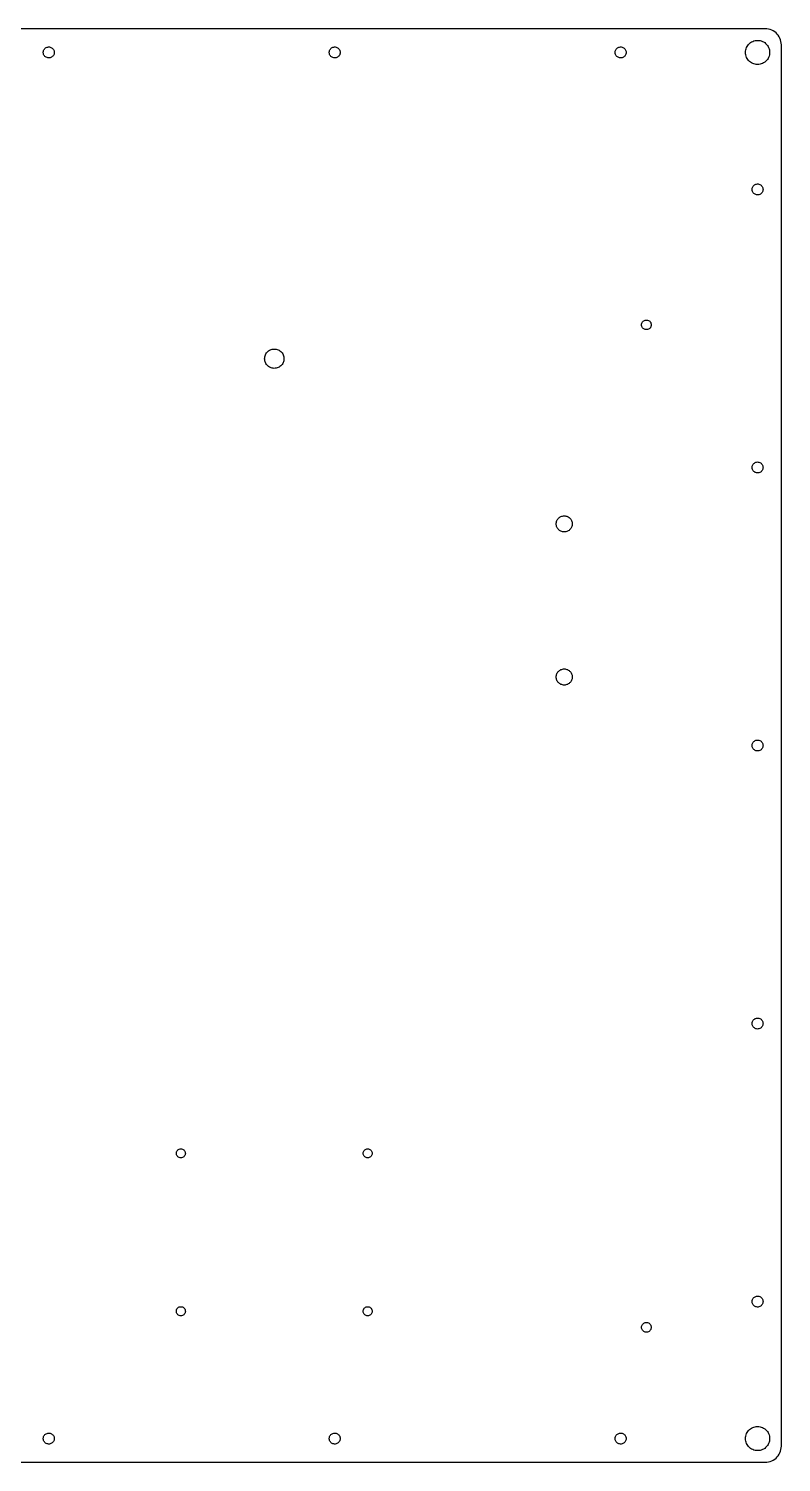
# Model space of a CAD drawing. Header units: metres. Extents: x -227 to 227, y -222 to 222.
# Drawn here: x -6.2 to 227.4, y -222.4 to 222.4 of the extents above; entities that cross this region are included whole.
import ezdxf

# ---------------------------------------------------------------- set-up
doc = ezdxf.new("R2010")
doc.units = ezdxf.units.M

msp = doc.modelspace()

# ---------------------------------------------------------------- linework, layer by layer
for p, q in [((222.375, 222.375), (-222.375, 222.375)), ((222.898, 222.348), (222.375, 222.375)), ((217.491, 217.787), (217.796, 218.034)), ((217.796, 218.034), (218.125, 218.248)), ((218.125, 218.248), (218.475, 218.426)), ((218.475, 218.426), (218.841, 218.566)), ((218.841, 218.566), (219.22, 218.668)), ((219.22, 218.668), (219.608, 218.729)), ((219.608, 218.729), (220, 218.75)), ((220, 218.75), (220.392, 218.729)), ((220.392, 218.729), (220.78, 218.668)), ((220.78, 218.668), (221.159, 218.566)), ((221.159, 218.566), (221.525, 218.426)), ((221.525, 218.426), (221.875, 218.248)), ((221.875, 218.248), (222.204, 218.034)), ((222.204, 218.034), (222.509, 217.787)), ((223.415, 222.266), (222.898, 222.348)), ((223.92, 222.13), (223.415, 222.266)), ((224.409, 221.943), (223.92, 222.13)), ((224.875, 221.705), (224.409, 221.943)), ((225.314, 221.42), (224.875, 221.705)), ((225.721, 221.091), (225.314, 221.42)), ((226.091, 220.721), (225.721, 221.091)), ((226.42, 220.314), (226.091, 220.721)), ((226.705, 219.875), (226.42, 220.314)), ((226.943, 219.409), (226.705, 219.875)), ((227.13, 218.92), (226.943, 219.409)), ((227.266, 218.415), (227.13, 218.92)), ((227.348, 217.898), (227.266, 218.415)), ((-1.69545, 215.124), (-1.65932, 215.37)), ((-1.69545, 214.876), (-1.69545, 215.124)), ((-1.65932, 214.63), (-1.69545, 214.876)), ((-1.65932, 215.37), (-1.58781, 215.607)), ((-1.58781, 214.393), (-1.65932, 214.63)), ((-1.58781, 215.607), (-1.48248, 215.832)), ((-1.48248, 214.168), (-1.58781, 214.393)), ((-1.48248, 215.832), (-1.34554, 216.039)), ((-1.34554, 213.961), (-1.48248, 214.168)), ((-1.34554, 216.039), (-1.17992, 216.224)), ((-1.17992, 213.776), (-1.34554, 213.961)), ((-1.17992, 216.224), (-0.989151, 216.383)), ((-0.989151, 213.617), (-1.17992, 213.776)), ((-0.989151, 216.383), (-0.777298, 216.512)), ((-0.777298, 213.488), (-0.989151, 213.617)), ((-0.777298, 216.512), (-0.548889, 216.609)), ((-0.548889, 213.391), (-0.777298, 213.488)), ((-0.548889, 216.609), (-0.308777, 216.672)), ((-0.308777, 216.672), (-0.062073, 216.699)), ((-0.062073, 216.699), (0.185928, 216.69)), ((0.185928, 216.69), (0.429977, 216.645)), ((0.429977, 216.645), (0.664871, 216.565)), ((0.664871, 216.565), (0.88559, 216.451)), ((0.88559, 213.549), (0.664871, 213.435)), ((0.88559, 216.451), (1.08743, 216.307)), ((1.08743, 213.693), (0.88559, 213.549)), ((1.08743, 216.307), (1.2661, 216.134)), ((1.2661, 213.866), (1.08743, 213.693)), ((1.2661, 216.134), (1.41779, 215.938)), ((1.41779, 214.062), (1.2661, 213.866)), ((1.41779, 215.938), (1.53926, 215.722)), ((1.53926, 214.278), (1.41779, 214.062)), ((1.53926, 215.722), (1.62791, 215.49)), ((1.62791, 214.51), (1.53926, 214.278)), ((1.62791, 215.49), (1.68187, 215.248)), ((1.68187, 214.752), (1.62791, 214.51)), ((1.68187, 215.248), (1.7, 215)), ((1.7, 215), (1.68187, 214.752)), ((87.0545, 215.124), (87.0907, 215.37)), ((87.0545, 214.876), (87.0545, 215.124)), ((87.0907, 214.63), (87.0545, 214.876)), ((87.0907, 215.37), (87.1622, 215.607)), ((87.1622, 214.393), (87.0907, 214.63)), ((87.1622, 215.607), (87.2675, 215.832)), ((87.2675, 214.168), (87.1622, 214.393)), ((87.2675, 215.832), (87.4044, 216.039)), ((87.4044, 213.961), (87.2675, 214.168)), ((87.4044, 216.039), (87.5701, 216.224)), ((87.5701, 213.776), (87.4044, 213.961)), ((87.5701, 216.224), (87.7608, 216.383)), ((87.7608, 213.617), (87.5701, 213.776)), ((87.7608, 216.383), (87.9727, 216.512)), ((87.9727, 213.488), (87.7608, 213.617)), ((87.9727, 216.512), (88.2011, 216.609)), ((88.2011, 213.391), (87.9727, 213.488)), ((88.2011, 216.609), (88.4412, 216.672)), ((88.4412, 216.672), (88.6879, 216.699)), ((88.6879, 216.699), (88.9359, 216.69)), ((88.9359, 216.69), (89.18, 216.645)), ((89.18, 216.645), (89.4149, 216.565)), ((89.4149, 216.565), (89.6356, 216.451)), ((89.6356, 213.549), (89.4149, 213.435)), ((89.6356, 216.451), (89.8374, 216.307)), ((89.8374, 213.693), (89.6356, 213.549)), ((89.8374, 216.307), (90.0161, 216.134)), ((90.0161, 213.866), (89.8374, 213.693)), ((90.0161, 216.134), (90.1678, 215.938)), ((90.1678, 214.062), (90.0161, 213.866)), ((90.1678, 215.938), (90.2893, 215.722)), ((90.2893, 214.278), (90.1678, 214.062)), ((90.2893, 215.722), (90.3779, 215.49)), ((90.3779, 214.51), (90.2893, 214.278)), ((90.3779, 215.49), (90.4319, 215.248)), ((90.4319, 214.752), (90.3779, 214.51)), ((90.4319, 215.248), (90.45, 215)), ((90.45, 215), (90.4319, 214.752)), ((175.805, 215.124), (175.841, 215.37)), ((175.805, 214.876), (175.805, 215.124)), ((175.841, 214.63), (175.805, 214.876)), ((175.841, 215.37), (175.912, 215.607)), ((175.912, 214.393), (175.841, 214.63)), ((175.912, 215.607), (176.018, 215.832)), ((176.018, 214.168), (175.912, 214.393)), ((176.018, 215.832), (176.154, 216.039)), ((176.154, 213.961), (176.018, 214.168)), ((176.154, 216.039), (176.32, 216.224)), ((176.32, 213.776), (176.154, 213.961)), ((176.32, 216.224), (176.511, 216.383)), ((176.511, 213.617), (176.32, 213.776)), ((176.511, 216.383), (176.723, 216.512)), ((176.723, 213.488), (176.511, 213.617)), ((176.723, 216.512), (176.951, 216.609)), ((176.951, 213.391), (176.723, 213.488)), ((176.951, 216.609), (177.191, 216.672)), ((177.191, 216.672), (177.438, 216.699)), ((177.438, 216.699), (177.686, 216.69)), ((177.686, 216.69), (177.93, 216.645)), ((177.93, 216.645), (178.165, 216.565)), ((178.165, 216.565), (178.386, 216.451)), ((178.386, 213.549), (178.165, 213.435)), ((178.386, 216.451), (178.587, 216.307)), ((178.587, 213.693), (178.386, 213.549)), ((178.587, 216.307), (178.766, 216.134)), ((178.766, 213.866), (178.587, 213.693)), ((178.766, 216.134), (178.918, 215.938)), ((178.918, 214.062), (178.766, 213.866)), ((178.918, 215.938), (179.039, 215.722)), ((179.039, 214.278), (178.918, 214.062)), ((179.039, 215.722), (179.128, 215.49)), ((179.128, 214.51), (179.039, 214.278)), ((179.128, 215.49), (179.182, 215.248)), ((179.182, 214.752), (179.128, 214.51)), ((179.182, 215.248), (179.2, 215)), ((179.2, 215), (179.182, 214.752)), ((216.25, 215), (216.271, 215.392)), ((216.271, 214.608), (216.25, 215)), ((216.271, 215.392), (216.332, 215.78)), ((216.332, 214.22), (216.271, 214.608)), ((216.332, 215.78), (216.434, 216.159)), ((216.434, 213.841), (216.332, 214.22)), ((216.434, 216.159), (216.574, 216.525)), ((216.574, 213.475), (216.434, 213.841)), ((216.574, 216.525), (216.752, 216.875)), ((216.752, 216.875), (216.966, 217.204)), ((216.966, 217.204), (217.213, 217.509)), ((217.213, 217.509), (217.491, 217.787)), ((222.509, 217.787), (222.787, 217.509)), ((222.787, 217.509), (223.034, 217.204)), ((223.034, 217.204), (223.248, 216.875)), ((223.248, 216.875), (223.426, 216.525)), ((223.426, 216.525), (223.566, 216.159)), ((223.566, 213.841), (223.426, 213.475)), ((223.566, 216.159), (223.668, 215.78)), ((223.668, 214.22), (223.566, 213.841)), ((223.668, 215.78), (223.729, 215.392)), ((223.729, 214.608), (223.668, 214.22)), ((223.729, 215.392), (223.75, 215)), ((223.75, 215), (223.729, 214.608)), ((227.375, 217.375), (227.348, 217.898)), ((227.375, -217.375), (227.375, 217.375)), ((-0.308777, 213.328), (-0.548889, 213.391)), ((-0.062073, 213.301), (-0.308777, 213.328)), ((0.185928, 213.31), (-0.062073, 213.301)), ((0.429977, 213.355), (0.185928, 213.31)), ((0.664871, 213.435), (0.429977, 213.355)), ((88.4412, 213.328), (88.2011, 213.391)), ((88.6879, 213.301), (88.4412, 213.328)), ((88.9359, 213.31), (88.6879, 213.301)), ((89.18, 213.355), (88.9359, 213.31)), ((89.4149, 213.435), (89.18, 213.355)), ((177.191, 213.328), (176.951, 213.391)), ((177.438, 213.301), (177.191, 213.328)), ((177.686, 213.31), (177.438, 213.301)), ((177.93, 213.355), (177.686, 213.31)), ((178.165, 213.435), (177.93, 213.355)), ((216.752, 213.125), (216.574, 213.475)), ((216.966, 212.796), (216.752, 213.125)), ((217.213, 212.491), (216.966, 212.796)), ((217.491, 212.213), (217.213, 212.491)), ((217.796, 211.966), (217.491, 212.213)), ((218.125, 211.752), (217.796, 211.966)), ((218.475, 211.574), (218.125, 211.752)), ((218.841, 211.434), (218.475, 211.574)), ((219.22, 211.332), (218.841, 211.434)), ((219.608, 211.271), (219.22, 211.332)), ((220, 211.25), (219.608, 211.271)), ((220.392, 211.271), (220, 211.25)), ((220.78, 211.332), (220.392, 211.271)), ((221.159, 211.434), (220.78, 211.332)), ((221.525, 211.574), (221.159, 211.434)), ((221.875, 211.752), (221.525, 211.574)), ((222.204, 211.966), (221.875, 211.752)), ((222.509, 212.213), (222.204, 211.966)), ((222.787, 212.491), (222.509, 212.213)), ((223.034, 212.796), (222.787, 212.491)), ((223.248, 213.125), (223.034, 212.796)), ((223.426, 213.475), (223.248, 213.125)), ((218.518, 173.332), (218.654, 173.539)), ((218.654, 173.539), (218.82, 173.724)), ((218.82, 173.724), (219.011, 173.883)), ((219.011, 173.883), (219.223, 174.012)), ((219.223, 174.012), (219.451, 174.109)), ((219.451, 174.109), (219.691, 174.172)), ((219.691, 174.172), (219.938, 174.199)), ((219.938, 174.199), (220.186, 174.19)), ((220.186, 174.19), (220.43, 174.145)), ((220.43, 174.145), (220.665, 174.065)), ((220.665, 174.065), (220.886, 173.951)), ((220.886, 173.951), (221.087, 173.807)), ((221.087, 173.807), (221.266, 173.634)), ((221.266, 173.634), (221.418, 173.438)), ((218.305, 172.624), (218.341, 172.87)), ((218.305, 172.376), (218.305, 172.624)), ((218.341, 172.13), (218.305, 172.376)), ((218.341, 172.87), (218.412, 173.107)), ((218.412, 171.893), (218.341, 172.13)), ((218.412, 173.107), (218.518, 173.332)), ((218.518, 171.668), (218.412, 171.893)), ((218.654, 171.461), (218.518, 171.668)), ((218.82, 171.276), (218.654, 171.461)), ((219.011, 171.117), (218.82, 171.276)), ((219.223, 170.988), (219.011, 171.117)), ((219.451, 170.891), (219.223, 170.988)), ((219.691, 170.828), (219.451, 170.891)), ((219.938, 170.801), (219.691, 170.828)), ((220.186, 170.81), (219.938, 170.801)), ((220.43, 170.855), (220.186, 170.81)), ((220.665, 170.935), (220.43, 170.855)), ((220.886, 171.049), (220.665, 170.935)), ((221.087, 171.193), (220.886, 171.049)), ((221.266, 171.366), (221.087, 171.193)), ((221.418, 171.562), (221.266, 171.366)), ((221.418, 173.438), (221.539, 173.222)), ((221.539, 171.778), (221.418, 171.562)), ((221.539, 173.222), (221.628, 172.99)), ((221.628, 172.01), (221.539, 171.778)), ((221.628, 172.99), (221.682, 172.748)), ((221.682, 172.252), (221.628, 172.01)), ((221.682, 172.748), (221.7, 172.5)), ((221.7, 172.5), (221.682, 172.252)), ((184, 130.5), (184.02, 130.747)), ((184.02, 130.253), (184, 130.5)), ((184.02, 130.747), (184.081, 130.987)), ((184.081, 130.013), (184.02, 130.253)), ((184.081, 130.987), (184.181, 131.214)), ((184.181, 129.786), (184.081, 130.013)), ((184.181, 131.214), (184.316, 131.421)), ((184.316, 129.579), (184.181, 129.786)), ((184.316, 131.421), (184.484, 131.604)), ((184.484, 129.396), (184.316, 129.579)), ((184.484, 131.604), (184.68, 131.756)), ((184.68, 129.244), (184.484, 129.396)), ((184.68, 131.756), (184.897, 131.874)), ((184.897, 129.126), (184.68, 129.244)), ((184.897, 131.874), (185.132, 131.954)), ((185.132, 129.046), (184.897, 129.126)), ((185.132, 131.954), (185.376, 131.995)), ((185.376, 129.005), (185.132, 129.046)), ((185.376, 131.995), (185.624, 131.995)), ((185.624, 129.005), (185.376, 129.005)), ((185.624, 131.995), (185.868, 131.954)), ((185.868, 129.046), (185.624, 129.005)), ((185.868, 131.954), (186.103, 131.874)), ((186.103, 129.126), (185.868, 129.046)), ((186.103, 131.874), (186.32, 131.756)), ((186.32, 129.244), (186.103, 129.126)), ((186.32, 131.756), (186.516, 131.604)), ((186.516, 129.396), (186.32, 129.244)), ((186.516, 131.604), (186.684, 131.421)), ((186.684, 129.579), (186.516, 129.396)), ((186.684, 131.421), (186.819, 131.214)), ((186.819, 129.786), (186.684, 129.579)), ((186.819, 131.214), (186.919, 130.987)), ((186.919, 130.013), (186.819, 129.786)), ((186.919, 130.987), (186.98, 130.747)), ((186.98, 130.253), (186.919, 130.013)), ((186.98, 130.747), (187, 130.5)), ((187, 130.5), (186.98, 130.253)), ((67, 120), (67.0164, 120.314)), ((67.0164, 120.314), (67.0656, 120.624)), ((67.0656, 120.624), (67.1468, 120.927)), ((67.1468, 120.927), (67.2594, 121.22)), ((67.2594, 121.22), (67.4019, 121.5)), ((67.4019, 121.5), (67.573, 121.763)), ((67.573, 121.763), (67.7706, 122.007)), ((67.7706, 122.007), (67.9926, 122.229)), ((67.9926, 122.229), (68.2366, 122.427)), ((68.2366, 122.427), (68.5, 122.598)), ((68.5, 122.598), (68.7798, 122.741)), ((68.7798, 122.741), (69.073, 122.853)), ((69.073, 122.853), (69.3763, 122.934)), ((69.3763, 122.934), (69.6864, 122.984)), ((69.6864, 122.984), (70, 123)), ((70, 123), (70.3136, 122.984)), ((70.3136, 122.984), (70.6237, 122.934)), ((70.6237, 122.934), (70.927, 122.853)), ((70.927, 122.853), (71.2202, 122.741)), ((71.2202, 122.741), (71.5, 122.598)), ((71.5, 122.598), (71.7634, 122.427)), ((71.7634, 122.427), (72.0074, 122.229)), ((72.0074, 122.229), (72.2294, 122.007)), ((72.2294, 122.007), (72.427, 121.763)), ((72.427, 121.763), (72.5981, 121.5)), ((72.5981, 121.5), (72.7406, 121.22)), ((72.7406, 121.22), (72.8532, 120.927)), ((72.8532, 120.927), (72.9344, 120.624)), ((72.9344, 120.624), (72.9836, 120.314)), ((72.9836, 120.314), (73, 120)), ((67.0164, 119.686), (67, 120)), ((67.0656, 119.376), (67.0164, 119.686)), ((67.1468, 119.073), (67.0656, 119.376)), ((67.2594, 118.78), (67.1468, 119.073)), ((67.4019, 118.5), (67.2594, 118.78)), ((67.573, 118.237), (67.4019, 118.5)), ((67.7706, 117.993), (67.573, 118.237)), ((67.9926, 117.771), (67.7706, 117.993)), ((68.2366, 117.573), (67.9926, 117.771)), ((68.5, 117.402), (68.2366, 117.573)), ((68.7798, 117.259), (68.5, 117.402)), ((69.073, 117.147), (68.7798, 117.259)), ((69.3763, 117.066), (69.073, 117.147)), ((69.6864, 117.016), (69.3763, 117.066)), ((70, 117), (69.6864, 117.016)), ((70.3136, 117.016), (70, 117)), ((70.6237, 117.066), (70.3136, 117.016)), ((70.927, 117.147), (70.6237, 117.066)), ((71.2202, 117.259), (70.927, 117.147)), ((71.5, 117.402), (71.2202, 117.259)), ((71.7634, 117.573), (71.5, 117.402)), ((72.0074, 117.771), (71.7634, 117.573)), ((72.2294, 117.993), (72.0074, 117.771)), ((72.427, 118.237), (72.2294, 117.993)), ((72.5981, 118.5), (72.427, 118.237)), ((72.7406, 118.78), (72.5981, 118.5)), ((72.8532, 119.073), (72.7406, 118.78)), ((72.9344, 119.376), (72.8532, 119.073)), ((72.9836, 119.686), (72.9344, 119.376)), ((73, 120), (72.9836, 119.686)), ((218.305, 86.3741), (218.341, 86.6196)), ((218.305, 86.1259), (218.305, 86.3741)), ((218.341, 85.8804), (218.305, 86.1259)), ((218.341, 86.6196), (218.412, 86.8573)), ((218.412, 85.6427), (218.341, 85.8804)), ((218.412, 86.8573), (218.518, 87.082)), ((218.518, 85.418), (218.412, 85.6427)), ((218.518, 87.082), (218.654, 87.289)), ((218.654, 85.211), (218.518, 85.418)), ((218.654, 87.289), (218.82, 87.4738)), ((218.82, 85.0262), (218.654, 85.211)), ((218.82, 87.4738), (219.011, 87.6326)), ((219.011, 84.8674), (218.82, 85.0262)), ((219.011, 87.6326), (219.223, 87.7619)), ((219.223, 84.7381), (219.011, 84.8674)), ((219.223, 87.7619), (219.451, 87.8589)), ((219.451, 84.6411), (219.223, 84.7381)), ((219.451, 87.8589), (219.691, 87.9217)), ((219.691, 84.5783), (219.451, 84.6411)), ((219.691, 87.9217), (219.938, 87.9489)), ((219.938, 84.5511), (219.691, 84.5783)), ((219.938, 87.9489), (220.186, 87.9398)), ((220.186, 84.5602), (219.938, 84.5511)), ((220.186, 87.9398), (220.43, 87.8947)), ((220.43, 84.6053), (220.186, 84.5602)), ((220.43, 87.8947), (220.665, 87.8146)), ((220.665, 84.6854), (220.43, 84.6053)), ((220.665, 87.8146), (220.886, 87.7011)), ((220.886, 84.7989), (220.665, 84.6854)), ((220.886, 87.7011), (221.087, 87.5567)), ((221.087, 84.9433), (220.886, 84.7989)), ((221.087, 87.5567), (221.266, 87.3844)), ((221.266, 85.1156), (221.087, 84.9433)), ((221.266, 87.3844), (221.418, 87.188)), ((221.418, 85.312), (221.266, 85.1156)), ((221.418, 87.188), (221.539, 86.9716)), ((221.539, 85.5284), (221.418, 85.312)), ((221.539, 86.9716), (221.628, 86.7398)), ((221.628, 85.7602), (221.539, 85.5284)), ((221.628, 86.7398), (221.682, 86.4975)), ((221.682, 86.0025), (221.628, 85.7602)), ((221.682, 86.4975), (221.7, 86.25)), ((221.7, 86.25), (221.682, 86.0025)), ((159.227, 71.1276), (159.48, 71.1954)), ((159.48, 71.1954), (159.739, 71.2363)), ((159.739, 71.2363), (160, 71.25)), ((160, 71.25), (160.261, 71.2363)), ((160.261, 71.2363), (160.52, 71.1954)), ((160.52, 71.1954), (160.773, 71.1276)), ((157.5, 68.75), (157.514, 69.0113)), ((157.514, 68.4887), (157.5, 68.75)), ((157.514, 69.0113), (157.555, 69.2698)), ((157.555, 68.2302), (157.514, 68.4887)), ((157.555, 69.2698), (157.622, 69.5225)), ((157.622, 67.9774), (157.555, 68.2302)), ((157.622, 69.5225), (157.716, 69.7668)), ((157.716, 67.7332), (157.622, 67.9774)), ((157.716, 69.7668), (157.835, 70)), ((157.835, 67.5), (157.716, 67.7332)), ((157.835, 70), (157.977, 70.2195)), ((157.977, 67.2805), (157.835, 67.5)), ((157.977, 70.2195), (158.142, 70.4228)), ((158.142, 67.0772), (157.977, 67.2805)), ((158.142, 70.4228), (158.327, 70.6079)), ((158.327, 66.8921), (158.142, 67.0772)), ((158.327, 70.6079), (158.531, 70.7725)), ((158.531, 66.7274), (158.327, 66.8921)), ((158.531, 70.7725), (158.75, 70.9151)), ((158.75, 66.5849), (158.531, 66.7274)), ((158.75, 70.9151), (158.983, 71.0339)), ((158.983, 71.0339), (159.227, 71.1276)), ((160.773, 71.1276), (161.017, 71.0339)), ((161.017, 71.0339), (161.25, 70.9151)), ((161.25, 70.9151), (161.469, 70.7725)), ((161.469, 66.7274), (161.25, 66.5849)), ((161.469, 70.7725), (161.673, 70.6079)), ((161.673, 66.8921), (161.469, 66.7274)), ((161.673, 70.6079), (161.858, 70.4228)), ((161.858, 67.0772), (161.673, 66.8921)), ((161.858, 70.4228), (162.023, 70.2195)), ((162.023, 67.2805), (161.858, 67.0772)), ((162.023, 70.2195), (162.165, 70)), ((162.165, 67.5), (162.023, 67.2805)), ((162.165, 70), (162.284, 69.7668)), ((162.284, 67.7332), (162.165, 67.5)), ((162.284, 69.7668), (162.378, 69.5225)), ((162.378, 67.9774), (162.284, 67.7332)), ((162.378, 69.5225), (162.445, 69.2698)), ((162.445, 68.2302), (162.378, 67.9774)), ((162.445, 69.2698), (162.486, 69.0113)), ((162.486, 68.4887), (162.445, 68.2302)), ((162.486, 69.0113), (162.5, 68.75)), ((162.5, 68.75), (162.486, 68.4887)), ((158.983, 66.4661), (158.75, 66.5849)), ((159.227, 66.3724), (158.983, 66.4661)), ((159.48, 66.3046), (159.227, 66.3724)), ((159.739, 66.2637), (159.48, 66.3046)), ((160, 66.25), (159.739, 66.2637)), ((160.261, 66.2637), (160, 66.25)), ((160.52, 66.3046), (160.261, 66.2637)), ((160.773, 66.3724), (160.52, 66.3046)), ((161.017, 66.4661), (160.773, 66.3724)), ((161.25, 66.5849), (161.017, 66.4661)), ((157.622, 22.0225), (157.716, 22.2668)), ((157.716, 22.2668), (157.835, 22.5)), ((157.835, 22.5), (157.977, 22.7195)), ((157.977, 22.7195), (158.142, 22.9228)), ((158.142, 22.9228), (158.327, 23.1078)), ((158.327, 23.1078), (158.531, 23.2725)), ((158.531, 23.2725), (158.75, 23.4151)), ((158.75, 23.4151), (158.983, 23.5339)), ((158.983, 23.5339), (159.227, 23.6276)), ((159.227, 23.6276), (159.48, 23.6954)), ((159.48, 23.6954), (159.739, 23.7363)), ((159.739, 23.7363), (160, 23.75)), ((160, 23.75), (160.261, 23.7363)), ((160.261, 23.7363), (160.52, 23.6954)), ((160.52, 23.6954), (160.773, 23.6276)), ((160.773, 23.6276), (161.017, 23.5339)), ((161.017, 23.5339), (161.25, 23.4151)), ((161.25, 23.4151), (161.469, 23.2725)), ((161.469, 23.2725), (161.673, 23.1078)), ((161.673, 23.1078), (161.858, 22.9228)), ((161.858, 22.9228), (162.023, 22.7195)), ((162.023, 22.7195), (162.165, 22.5)), ((162.165, 22.5), (162.284, 22.2668)), ((162.284, 22.2668), (162.378, 22.0225)), ((157.5, 21.25), (157.514, 21.5113)), ((157.514, 20.9887), (157.5, 21.25)), ((157.514, 21.5113), (157.555, 21.7698)), ((157.555, 20.7302), (157.514, 20.9887)), ((157.555, 21.7698), (157.622, 22.0225)), ((157.622, 20.4774), (157.555, 20.7302)), ((157.716, 20.2332), (157.622, 20.4774)), ((157.835, 20), (157.716, 20.2332)), ((157.977, 19.7805), (157.835, 20)), ((158.142, 19.5772), (157.977, 19.7805)), ((158.327, 19.3921), (158.142, 19.5772)), ((158.531, 19.2274), (158.327, 19.3921)), ((158.75, 19.0849), (158.531, 19.2274)), ((158.983, 18.9661), (158.75, 19.0849)), ((159.227, 18.8724), (158.983, 18.9661)), ((159.48, 18.8046), (159.227, 18.8724)), ((159.739, 18.7637), (159.48, 18.8046)), ((160, 18.75), (159.739, 18.7637)), ((160.261, 18.7637), (160, 18.75)), ((160.52, 18.8046), (160.261, 18.7637)), ((160.773, 18.8724), (160.52, 18.8046)), ((161.017, 18.9661), (160.773, 18.8724)), ((161.25, 19.0849), (161.017, 18.9661)), ((161.469, 19.2274), (161.25, 19.0849)), ((161.673, 19.3921), (161.469, 19.2274)), ((161.858, 19.5772), (161.673, 19.3921)), ((162.023, 19.7805), (161.858, 19.5772)), ((162.165, 20), (162.023, 19.7805)), ((162.284, 20.2332), (162.165, 20)), ((162.378, 20.4774), (162.284, 20.2332)), ((162.378, 22.0225), (162.445, 21.7698)), ((162.445, 20.7302), (162.378, 20.4774)), ((162.445, 21.7698), (162.486, 21.5113)), ((162.486, 20.9887), (162.445, 20.7302)), ((162.486, 21.5113), (162.5, 21.25)), ((162.5, 21.25), (162.486, 20.9887)), ((218.305, 0.124084), (218.341, 0.369629)), ((218.305, -0.124084), (218.305, 0.124084)), ((218.341, 0.369629), (218.412, 0.607285)), ((218.412, 0.607285), (218.518, 0.832001)), ((218.518, 0.832001), (218.654, 1.03899)), ((218.654, 1.03899), (218.82, 1.22383)), ((218.82, 1.22383), (219.011, 1.38258)), ((219.011, 1.38258), (219.223, 1.51187)), ((219.223, 1.51187), (219.451, 1.60893)), ((219.451, 1.60893), (219.691, 1.67171)), ((219.691, 1.67171), (219.938, 1.69885)), ((219.938, 1.69885), (220.186, 1.68979)), ((220.186, 1.68979), (220.43, 1.64471)), ((220.43, 1.64471), (220.665, 1.56458)), ((220.665, 1.56458), (220.886, 1.4511)), ((220.886, 1.4511), (221.087, 1.30669)), ((221.087, 1.30669), (221.266, 1.13443)), ((221.266, 1.13443), (221.418, 0.938004)), ((221.418, 0.938004), (221.539, 0.721573)), ((221.539, 0.721573), (221.628, 0.489761)), ((221.628, 0.489761), (221.682, 0.247513)), ((221.682, 0.247513), (221.7, 0)), ((221.7, 0), (221.682, -0.247513)), ((218.341, -0.369629), (218.305, -0.124084)), ((218.412, -0.607285), (218.341, -0.369629)), ((218.518, -0.832001), (218.412, -0.607285)), ((218.654, -1.03899), (218.518, -0.832001)), ((218.82, -1.22383), (218.654, -1.03899)), ((219.011, -1.38258), (218.82, -1.22383)), ((219.223, -1.51187), (219.011, -1.38258)), ((219.451, -1.60893), (219.223, -1.51187)), ((219.691, -1.67171), (219.451, -1.60893)), ((219.938, -1.69885), (219.691, -1.67171)), ((220.186, -1.68979), (219.938, -1.69885)), ((220.43, -1.64471), (220.186, -1.68979)), ((220.665, -1.56458), (220.43, -1.64471)), ((220.886, -1.4511), (220.665, -1.56458)), ((221.087, -1.30669), (220.886, -1.4511)), ((221.266, -1.13443), (221.087, -1.30669)), ((221.418, -0.938004), (221.266, -1.13443)), ((221.539, -0.721573), (221.418, -0.938004)), ((221.628, -0.489761), (221.539, -0.721573)), ((221.682, -0.247513), (221.628, -0.489761)), ((218.305, -86.1259), (218.341, -85.8804)), ((218.305, -86.3741), (218.305, -86.1259)), ((218.341, -86.6196), (218.305, -86.3741)), ((218.341, -85.8804), (218.412, -85.6427)), ((218.412, -86.8573), (218.341, -86.6196)), ((218.412, -85.6427), (218.518, -85.418)), ((218.518, -87.082), (218.412, -86.8573)), ((218.518, -85.418), (218.654, -85.211)), ((218.654, -87.289), (218.518, -87.082)), ((218.654, -85.211), (218.82, -85.0262)), ((218.82, -87.4738), (218.654, -87.289)), ((218.82, -85.0262), (219.011, -84.8674)), ((219.011, -87.6326), (218.82, -87.4738)), ((219.011, -84.8674), (219.223, -84.7381)), ((219.223, -87.7619), (219.011, -87.6326)), ((219.223, -84.7381), (219.451, -84.6411)), ((219.451, -87.8589), (219.223, -87.7619)), ((219.451, -84.6411), (219.691, -84.5783)), ((219.691, -87.9217), (219.451, -87.8589)), ((219.691, -84.5783), (219.938, -84.5511)), ((219.938, -87.9489), (219.691, -87.9217)), ((219.938, -84.5511), (220.186, -84.5602)), ((220.186, -87.9398), (219.938, -87.9489)), ((220.186, -84.5602), (220.43, -84.6053)), ((220.43, -87.8947), (220.186, -87.9398)), ((220.43, -84.6053), (220.665, -84.6854)), ((220.665, -87.8146), (220.43, -87.8947)), ((220.665, -84.6854), (220.886, -84.7989)), ((220.886, -87.7011), (220.665, -87.8146)), ((220.886, -84.7989), (221.087, -84.9433)), ((221.087, -87.5567), (220.886, -87.7011)), ((221.087, -84.9433), (221.266, -85.1156)), ((221.266, -87.3844), (221.087, -87.5567)), ((221.266, -85.1156), (221.418, -85.312)), ((221.418, -87.188), (221.266, -87.3844)), ((221.418, -85.312), (221.539, -85.5284)), ((221.539, -86.9716), (221.418, -87.188)), ((221.539, -85.5284), (221.628, -85.7602)), ((221.628, -86.7398), (221.539, -86.9716)), ((221.628, -85.7602), (221.682, -86.0025)), ((221.682, -86.4975), (221.628, -86.7398)), ((221.682, -86.0025), (221.7, -86.25)), ((221.7, -86.25), (221.682, -86.4975)), ((39.6, -126.5), (39.6213, -126.257)), ((39.6213, -126.743), (39.6, -126.5)), ((39.6213, -126.257), (39.6844, -126.021)), ((39.6844, -126.979), (39.6213, -126.743)), ((39.6844, -126.021), (39.7876, -125.8)), ((39.7876, -127.2), (39.6844, -126.979)), ((39.7876, -125.8), (39.9275, -125.6)), ((39.9275, -127.4), (39.7876, -127.2)), ((39.9275, -125.6), (40.1001, -125.428)), ((40.1001, -127.572), (39.9275, -127.4)), ((40.1001, -125.428), (40.3, -125.288)), ((40.3, -127.712), (40.1001, -127.572)), ((40.3, -125.288), (40.5212, -125.184)), ((40.5212, -127.816), (40.3, -127.712)), ((40.5212, -125.184), (40.7569, -125.121)), ((40.7569, -127.879), (40.5212, -127.816)), ((40.7569, -125.121), (41, -125.1)), ((41, -127.9), (40.7569, -127.879)), ((41, -125.1), (41.2431, -125.121)), ((41.2431, -127.879), (41, -127.9)), ((41.2431, -125.121), (41.4788, -125.184)), ((41.4788, -127.816), (41.2431, -127.879)), ((41.4788, -125.184), (41.7, -125.288)), ((41.7, -127.712), (41.4788, -127.816)), ((41.7, -125.288), (41.8999, -125.428)), ((41.8999, -127.572), (41.7, -127.712)), ((41.8999, -125.428), (42.0725, -125.6)), ((42.0725, -127.4), (41.8999, -127.572)), ((42.0725, -125.6), (42.2124, -125.8)), ((42.2124, -127.2), (42.0725, -127.4)), ((42.2124, -125.8), (42.3156, -126.021)), ((42.3156, -126.979), (42.2124, -127.2)), ((42.3156, -126.021), (42.3787, -126.257)), ((42.3787, -126.743), (42.3156, -126.979)), ((42.3787, -126.257), (42.4, -126.5)), ((42.4, -126.5), (42.3787, -126.743)), ((97.6, -126.5), (97.6213, -126.257)), ((97.6213, -126.743), (97.6, -126.5)), ((97.6213, -126.257), (97.6844, -126.021)), ((97.6844, -126.979), (97.6213, -126.743)), ((97.6844, -126.021), (97.7876, -125.8)), ((97.7876, -127.2), (97.6844, -126.979)), ((97.7876, -125.8), (97.9275, -125.6)), ((97.9275, -127.4), (97.7876, -127.2)), ((97.9275, -125.6), (98.1001, -125.428)), ((98.1001, -127.572), (97.9275, -127.4)), ((98.1001, -125.428), (98.3, -125.288)), ((98.3, -127.712), (98.1001, -127.572)), ((98.3, -125.288), (98.5212, -125.184)), ((98.5212, -127.816), (98.3, -127.712)), ((98.5212, -125.184), (98.7569, -125.121)), ((98.7569, -127.879), (98.5212, -127.816)), ((98.7569, -125.121), (99, -125.1)), ((99, -127.9), (98.7569, -127.879)), ((99, -125.1), (99.2431, -125.121)), ((99.2431, -127.879), (99, -127.9)), ((99.2431, -125.121), (99.4788, -125.184)), ((99.4788, -127.816), (99.2431, -127.879)), ((99.4788, -125.184), (99.7, -125.288)), ((99.7, -127.712), (99.4788, -127.816)), ((99.7, -125.288), (99.8999, -125.428)), ((99.8999, -127.572), (99.7, -127.712)), ((99.8999, -125.428), (100.072, -125.6)), ((100.072, -127.4), (99.8999, -127.572)), ((100.072, -125.6), (100.212, -125.8)), ((100.212, -127.2), (100.072, -127.4)), ((100.212, -125.8), (100.316, -126.021)), ((100.316, -126.979), (100.212, -127.2)), ((100.316, -126.021), (100.379, -126.257)), ((100.379, -126.743), (100.316, -126.979)), ((100.379, -126.257), (100.4, -126.5)), ((100.4, -126.5), (100.379, -126.743)), ((218.305, -172.376), (218.341, -172.13)), ((218.305, -172.624), (218.305, -172.376)), ((218.341, -172.87), (218.305, -172.624)), ((218.341, -172.13), (218.412, -171.893)), ((218.412, -173.107), (218.341, -172.87)), ((218.412, -171.893), (218.518, -171.668)), ((218.518, -173.332), (218.412, -173.107)), ((218.518, -171.668), (218.654, -171.461)), ((218.654, -173.539), (218.518, -173.332)), ((218.654, -171.461), (218.82, -171.276)), ((218.82, -171.276), (219.011, -171.117)), ((219.011, -171.117), (219.223, -170.988)), ((219.223, -170.988), (219.451, -170.891)), ((219.451, -170.891), (219.691, -170.828)), ((219.691, -170.828), (219.938, -170.801)), ((219.938, -170.801), (220.186, -170.81)), ((220.186, -170.81), (220.43, -170.855)), ((220.43, -170.855), (220.665, -170.935)), ((220.665, -170.935), (220.886, -171.049)), ((220.886, -171.049), (221.087, -171.193)), ((221.087, -171.193), (221.266, -171.366)), ((221.266, -171.366), (221.418, -171.562)), ((221.418, -173.438), (221.266, -173.634)), ((221.418, -171.562), (221.539, -171.778)), ((221.539, -173.222), (221.418, -173.438)), ((221.539, -171.778), (221.628, -172.01)), ((221.628, -172.99), (221.539, -173.222)), ((221.628, -172.01), (221.682, -172.252)), ((221.682, -172.748), (221.628, -172.99)), ((221.682, -172.252), (221.7, -172.5)), ((221.7, -172.5), (221.682, -172.748)), ((39.6, -175.5), (39.6213, -175.257)), ((39.6213, -175.743), (39.6, -175.5)), ((39.6213, -175.257), (39.6844, -175.021)), ((39.6844, -175.979), (39.6213, -175.743)), ((39.6844, -175.021), (39.7876, -174.8)), ((39.7876, -176.2), (39.6844, -175.979)), ((39.7876, -174.8), (39.9275, -174.6)), ((39.9275, -176.4), (39.7876, -176.2)), ((39.9275, -174.6), (40.1001, -174.428)), ((40.1001, -176.572), (39.9275, -176.4)), ((40.1001, -174.428), (40.3, -174.288)), ((40.3, -176.712), (40.1001, -176.572)), ((40.3, -174.288), (40.5212, -174.184)), ((40.5212, -176.816), (40.3, -176.712)), ((40.5212, -174.184), (40.7569, -174.121)), ((40.7569, -176.879), (40.5212, -176.816)), ((40.7569, -174.121), (41, -174.1)), ((41, -176.9), (40.7569, -176.879)), ((41, -174.1), (41.2431, -174.121)), ((41.2431, -176.879), (41, -176.9)), ((41.2431, -174.121), (41.4788, -174.184)), ((41.4788, -176.816), (41.2431, -176.879)), ((41.4788, -174.184), (41.7, -174.288)), ((41.7, -176.712), (41.4788, -176.816)), ((41.7, -174.288), (41.8999, -174.428)), ((41.8999, -176.572), (41.7, -176.712)), ((41.8999, -174.428), (42.0725, -174.6)), ((42.0725, -176.4), (41.8999, -176.572)), ((42.0725, -174.6), (42.2124, -174.8)), ((42.2124, -176.2), (42.0725, -176.4)), ((42.2124, -174.8), (42.3156, -175.021)), ((42.3156, -175.979), (42.2124, -176.2)), ((42.3156, -175.021), (42.3787, -175.257)), ((42.3787, -175.743), (42.3156, -175.979)), ((42.3787, -175.257), (42.4, -175.5)), ((42.4, -175.5), (42.3787, -175.743)), ((97.6, -175.5), (97.6213, -175.257)), ((97.6213, -175.743), (97.6, -175.5)), ((97.6213, -175.257), (97.6844, -175.021)), ((97.6844, -175.979), (97.6213, -175.743)), ((97.6844, -175.021), (97.7876, -174.8)), ((97.7876, -176.2), (97.6844, -175.979)), ((97.7876, -174.8), (97.9275, -174.6)), ((97.9275, -176.4), (97.7876, -176.2)), ((97.9275, -174.6), (98.1001, -174.428)), ((98.1001, -176.572), (97.9275, -176.4)), ((98.1001, -174.428), (98.3, -174.288)), ((98.3, -176.712), (98.1001, -176.572)), ((98.3, -174.288), (98.5212, -174.184)), ((98.5212, -176.816), (98.3, -176.712)), ((98.5212, -174.184), (98.7569, -174.121)), ((98.7569, -176.879), (98.5212, -176.816)), ((98.7569, -174.121), (99, -174.1)), ((99, -176.9), (98.7569, -176.879)), ((99, -174.1), (99.2431, -174.121)), ((99.2431, -176.879), (99, -176.9)), ((99.2431, -174.121), (99.4788, -174.184)), ((99.4788, -176.816), (99.2431, -176.879)), ((99.4788, -174.184), (99.7, -174.288)), ((99.7, -176.712), (99.4788, -176.816)), ((99.7, -174.288), (99.8999, -174.428)), ((99.8999, -176.572), (99.7, -176.712)), ((99.8999, -174.428), (100.072, -174.6)), ((100.072, -176.4), (99.8999, -176.572)), ((100.072, -174.6), (100.212, -174.8)), ((100.212, -176.2), (100.072, -176.4)), ((100.212, -174.8), (100.316, -175.021)), ((100.316, -175.979), (100.212, -176.2)), ((100.316, -175.021), (100.379, -175.257)), ((100.379, -175.743), (100.316, -175.979)), ((100.379, -175.257), (100.4, -175.5)), ((100.4, -175.5), (100.379, -175.743)), ((218.82, -173.724), (218.654, -173.539)), ((219.011, -173.883), (218.82, -173.724)), ((219.223, -174.012), (219.011, -173.883)), ((219.451, -174.109), (219.223, -174.012)), ((219.691, -174.172), (219.451, -174.109)), ((219.938, -174.199), (219.691, -174.172)), ((220.186, -174.19), (219.938, -174.199)), ((220.43, -174.145), (220.186, -174.19)), ((220.665, -174.065), (220.43, -174.145)), ((220.886, -173.951), (220.665, -174.065)), ((221.087, -173.807), (220.886, -173.951)), ((221.266, -173.634), (221.087, -173.807)), ((184, -180.5), (184.02, -180.253)), ((184.02, -180.747), (184, -180.5)), ((184.02, -180.253), (184.081, -180.013)), ((184.081, -180.987), (184.02, -180.747)), ((184.081, -180.013), (184.181, -179.786)), ((184.181, -181.214), (184.081, -180.987)), ((184.181, -179.786), (184.316, -179.579)), ((184.316, -181.421), (184.181, -181.214)), ((184.316, -179.579), (184.484, -179.396)), ((184.484, -181.604), (184.316, -181.421)), ((184.484, -179.396), (184.68, -179.244)), ((184.68, -181.756), (184.484, -181.604)), ((184.68, -179.244), (184.897, -179.126)), ((184.897, -181.874), (184.68, -181.756)), ((184.897, -179.126), (185.132, -179.046)), ((185.132, -181.954), (184.897, -181.874)), ((185.132, -179.046), (185.376, -179.005)), ((185.376, -181.995), (185.132, -181.954)), ((185.376, -179.005), (185.624, -179.005)), ((185.624, -181.995), (185.376, -181.995)), ((185.624, -179.005), (185.868, -179.046)), ((185.868, -181.954), (185.624, -181.995)), ((185.868, -179.046), (186.103, -179.126)), ((186.103, -181.874), (185.868, -181.954)), ((186.103, -179.126), (186.32, -179.244)), ((186.32, -181.756), (186.103, -181.874)), ((186.32, -179.244), (186.516, -179.396)), ((186.516, -181.604), (186.32, -181.756)), ((186.516, -179.396), (186.684, -179.579)), ((186.684, -181.421), (186.516, -181.604)), ((186.684, -179.579), (186.819, -179.786)), ((186.819, -181.214), (186.684, -181.421)), ((186.819, -179.786), (186.919, -180.013)), ((186.919, -180.987), (186.819, -181.214)), ((186.919, -180.013), (186.98, -180.253)), ((186.98, -180.747), (186.919, -180.987)), ((186.98, -180.253), (187, -180.5)), ((187, -180.5), (186.98, -180.747)), ((-0.777298, -213.488), (-0.548889, -213.391)), ((-0.548889, -213.391), (-0.308777, -213.328)), ((-0.308777, -213.328), (-0.062073, -213.301)), ((-0.062073, -213.301), (0.185928, -213.31)), ((0.185928, -213.31), (0.429977, -213.355)), ((0.429977, -213.355), (0.664871, -213.435)), ((0.664871, -213.435), (0.88559, -213.549)), ((87.9727, -213.488), (88.2011, -213.391)), ((88.2011, -213.391), (88.4412, -213.328)), ((88.4412, -213.328), (88.6879, -213.301)), ((88.6879, -213.301), (88.9359, -213.31)), ((88.9359, -213.31), (89.18, -213.355)), ((89.18, -213.355), (89.4149, -213.435)), ((89.4149, -213.435), (89.6356, -213.549)), ((176.723, -213.488), (176.951, -213.391)), ((176.951, -213.391), (177.191, -213.328)), ((177.191, -213.328), (177.438, -213.301)), ((177.438, -213.301), (177.686, -213.31)), ((177.686, -213.31), (177.93, -213.355)), ((177.93, -213.355), (178.165, -213.435)), ((178.165, -213.435), (178.386, -213.549)), ((216.434, -213.841), (216.574, -213.475)), ((216.574, -213.475), (216.752, -213.125)), ((216.752, -213.125), (216.966, -212.796)), ((216.966, -212.796), (217.213, -212.491)), ((217.213, -212.491), (217.491, -212.213)), ((217.491, -212.213), (217.796, -211.966)), ((217.796, -211.966), (218.125, -211.752)), ((218.125, -211.752), (218.475, -211.574)), ((218.475, -211.574), (218.841, -211.434)), ((218.841, -211.434), (219.22, -211.332)), ((219.22, -211.332), (219.608, -211.271)), ((219.608, -211.271), (220, -211.25)), ((220, -211.25), (220.392, -211.271)), ((220.392, -211.271), (220.78, -211.332)), ((220.78, -211.332), (221.159, -211.434)), ((221.159, -211.434), (221.525, -211.574)), ((221.525, -211.574), (221.875, -211.752)), ((221.875, -211.752), (222.204, -211.966)), ((222.204, -211.966), (222.509, -212.213)), ((222.509, -212.213), (222.787, -212.491)), ((222.787, -212.491), (223.034, -212.796)), ((223.034, -212.796), (223.248, -213.125)), ((223.248, -213.125), (223.426, -213.475)), ((223.426, -213.475), (223.566, -213.841)), ((-1.69545, -214.876), (-1.65932, -214.63)), ((-1.69545, -215.124), (-1.69545, -214.876)), ((-1.65932, -215.37), (-1.69545, -215.124)), ((-1.65932, -214.63), (-1.58781, -214.393)), ((-1.58781, -215.607), (-1.65932, -215.37)), ((-1.58781, -214.393), (-1.48248, -214.168)), ((-1.48248, -215.832), (-1.58781, -215.607)), ((-1.48248, -214.168), (-1.34554, -213.961)), ((-1.34554, -216.039), (-1.48248, -215.832)), ((-1.34554, -213.961), (-1.17992, -213.776)), ((-1.17992, -216.224), (-1.34554, -216.039)), ((-1.17992, -213.776), (-0.989151, -213.617)), ((-0.989151, -216.383), (-1.17992, -216.224)), ((-0.989151, -213.617), (-0.777298, -213.488)), ((-0.777298, -216.512), (-0.989151, -216.383)), ((-0.548889, -216.609), (-0.777298, -216.512)), ((-0.308777, -216.672), (-0.548889, -216.609)), ((-0.062073, -216.699), (-0.308777, -216.672)), ((0.185928, -216.69), (-0.062073, -216.699)), ((0.429977, -216.645), (0.185928, -216.69)), ((0.664871, -216.565), (0.429977, -216.645)), ((0.88559, -216.451), (0.664871, -216.565)), ((0.88559, -213.549), (1.08743, -213.693)), ((1.08743, -216.307), (0.88559, -216.451)), ((1.08743, -213.693), (1.2661, -213.866)), ((1.2661, -216.134), (1.08743, -216.307)), ((1.2661, -213.866), (1.41779, -214.062)), ((1.41779, -215.938), (1.2661, -216.134)), ((1.41779, -214.062), (1.53926, -214.278)), ((1.53926, -215.722), (1.41779, -215.938)), ((1.53926, -214.278), (1.62791, -214.51)), ((1.62791, -215.49), (1.53926, -215.722)), ((1.62791, -214.51), (1.68187, -214.752)), ((1.68187, -215.248), (1.62791, -215.49)), ((1.68187, -214.752), (1.7, -215)), ((1.7, -215), (1.68187, -215.248)), ((87.0545, -214.876), (87.0907, -214.63)), ((87.0545, -215.124), (87.0545, -214.876)), ((87.0907, -215.37), (87.0545, -215.124)), ((87.0907, -214.63), (87.1622, -214.393)), ((87.1622, -215.607), (87.0907, -215.37)), ((87.1622, -214.393), (87.2675, -214.168)), ((87.2675, -215.832), (87.1622, -215.607)), ((87.2675, -214.168), (87.4044, -213.961)), ((87.4044, -216.039), (87.2675, -215.832)), ((87.4044, -213.961), (87.5701, -213.776)), ((87.5701, -216.224), (87.4044, -216.039)), ((87.5701, -213.776), (87.7608, -213.617)), ((87.7608, -216.383), (87.5701, -216.224)), ((87.7608, -213.617), (87.9727, -213.488)), ((87.9727, -216.512), (87.7608, -216.383)), ((88.2011, -216.609), (87.9727, -216.512)), ((88.4412, -216.672), (88.2011, -216.609)), ((88.6879, -216.699), (88.4412, -216.672)), ((88.9359, -216.69), (88.6879, -216.699)), ((89.18, -216.645), (88.9359, -216.69)), ((89.4149, -216.565), (89.18, -216.645)), ((89.6356, -216.451), (89.4149, -216.565)), ((89.6356, -213.549), (89.8374, -213.693)), ((89.8374, -216.307), (89.6356, -216.451)), ((89.8374, -213.693), (90.0161, -213.866)), ((90.0161, -216.134), (89.8374, -216.307)), ((90.0161, -213.866), (90.1678, -214.062)), ((90.1678, -215.938), (90.0161, -216.134)), ((90.1678, -214.062), (90.2893, -214.278)), ((90.2893, -215.722), (90.1678, -215.938)), ((90.2893, -214.278), (90.3779, -214.51)), ((90.3779, -215.49), (90.2893, -215.722)), ((90.3779, -214.51), (90.4319, -214.752)), ((90.4319, -215.248), (90.3779, -215.49)), ((90.4319, -214.752), (90.45, -215)), ((90.45, -215), (90.4319, -215.248)), ((175.805, -214.876), (175.841, -214.63)), ((175.805, -215.124), (175.805, -214.876)), ((175.841, -215.37), (175.805, -215.124)), ((175.841, -214.63), (175.912, -214.393)), ((175.912, -215.607), (175.841, -215.37)), ((175.912, -214.393), (176.018, -214.168)), ((176.018, -215.832), (175.912, -215.607)), ((176.018, -214.168), (176.154, -213.961)), ((176.154, -216.039), (176.018, -215.832)), ((176.154, -213.961), (176.32, -213.776)), ((176.32, -216.224), (176.154, -216.039)), ((176.32, -213.776), (176.511, -213.617)), ((176.511, -216.383), (176.32, -216.224)), ((176.511, -213.617), (176.723, -213.488)), ((176.723, -216.512), (176.511, -216.383)), ((176.951, -216.609), (176.723, -216.512)), ((177.191, -216.672), (176.951, -216.609)), ((177.438, -216.699), (177.191, -216.672)), ((177.686, -216.69), (177.438, -216.699)), ((177.93, -216.645), (177.686, -216.69)), ((178.165, -216.565), (177.93, -216.645)), ((178.386, -216.451), (178.165, -216.565)), ((178.386, -213.549), (178.587, -213.693)), ((178.587, -216.307), (178.386, -216.451)), ((178.587, -213.693), (178.766, -213.866)), ((178.766, -216.134), (178.587, -216.307)), ((178.766, -213.866), (178.918, -214.062)), ((178.918, -215.938), (178.766, -216.134)), ((178.918, -214.062), (179.039, -214.278)), ((179.039, -215.722), (178.918, -215.938)), ((179.039, -214.278), (179.128, -214.51)), ((179.128, -215.49), (179.039, -215.722)), ((179.128, -214.51), (179.182, -214.752)), ((179.182, -215.248), (179.128, -215.49)), ((179.182, -214.752), (179.2, -215)), ((179.2, -215), (179.182, -215.248)), ((216.25, -215), (216.271, -214.608)), ((216.271, -215.392), (216.25, -215)), ((216.271, -214.608), (216.332, -214.22)), ((216.332, -215.78), (216.271, -215.392)), ((216.332, -214.22), (216.434, -213.841)), ((216.434, -216.159), (216.332, -215.78)), ((216.574, -216.525), (216.434, -216.159)), ((216.752, -216.875), (216.574, -216.525)), ((216.966, -217.204), (216.752, -216.875)), ((217.213, -217.509), (216.966, -217.204)), ((217.491, -217.787), (217.213, -217.509)), ((217.796, -218.034), (217.491, -217.787)), ((222.509, -217.787), (222.204, -218.034)), ((222.787, -217.509), (222.509, -217.787)), ((223.034, -217.204), (222.787, -217.509)), ((223.248, -216.875), (223.034, -217.204)), ((223.426, -216.525), (223.248, -216.875)), ((223.566, -216.159), (223.426, -216.525)), ((223.566, -213.841), (223.668, -214.22)), ((223.668, -215.78), (223.566, -216.159)), ((223.668, -214.22), (223.729, -214.608)), ((223.729, -215.392), (223.668, -215.78)), ((223.729, -214.608), (223.75, -215)), ((223.75, -215), (223.729, -215.392)), ((227.266, -218.415), (227.348, -217.898)), ((227.348, -217.898), (227.375, -217.375)), ((-222.375, -222.375), (222.375, -222.375)), ((218.125, -218.248), (217.796, -218.034)), ((218.475, -218.426), (218.125, -218.248)), ((218.841, -218.566), (218.475, -218.426)), ((219.22, -218.668), (218.841, -218.566)), ((219.608, -218.729), (219.22, -218.668)), ((220, -218.75), (219.608, -218.729)), ((220.392, -218.729), (220, -218.75)), ((220.78, -218.668), (220.392, -218.729)), ((221.159, -218.566), (220.78, -218.668)), ((221.525, -218.426), (221.159, -218.566)), ((221.875, -218.248), (221.525, -218.426)), ((222.204, -218.034), (221.875, -218.248)), ((222.375, -222.375), (222.898, -222.348)), ((222.898, -222.348), (223.415, -222.266)), ((223.415, -222.266), (223.92, -222.13)), ((223.92, -222.13), (224.409, -221.943)), ((224.409, -221.943), (224.875, -221.705)), ((224.875, -221.705), (225.314, -221.42)), ((225.314, -221.42), (225.721, -221.091)), ((225.721, -221.091), (226.091, -220.721)), ((226.091, -220.721), (226.42, -220.314)), ((226.42, -220.314), (226.705, -219.875)), ((226.705, -219.875), (226.943, -219.409)), ((226.943, -219.409), (227.13, -218.92)), ((227.13, -218.92), (227.266, -218.415))]:
    msp.add_line(p, q)

doc.saveas('drawing.dxf')
